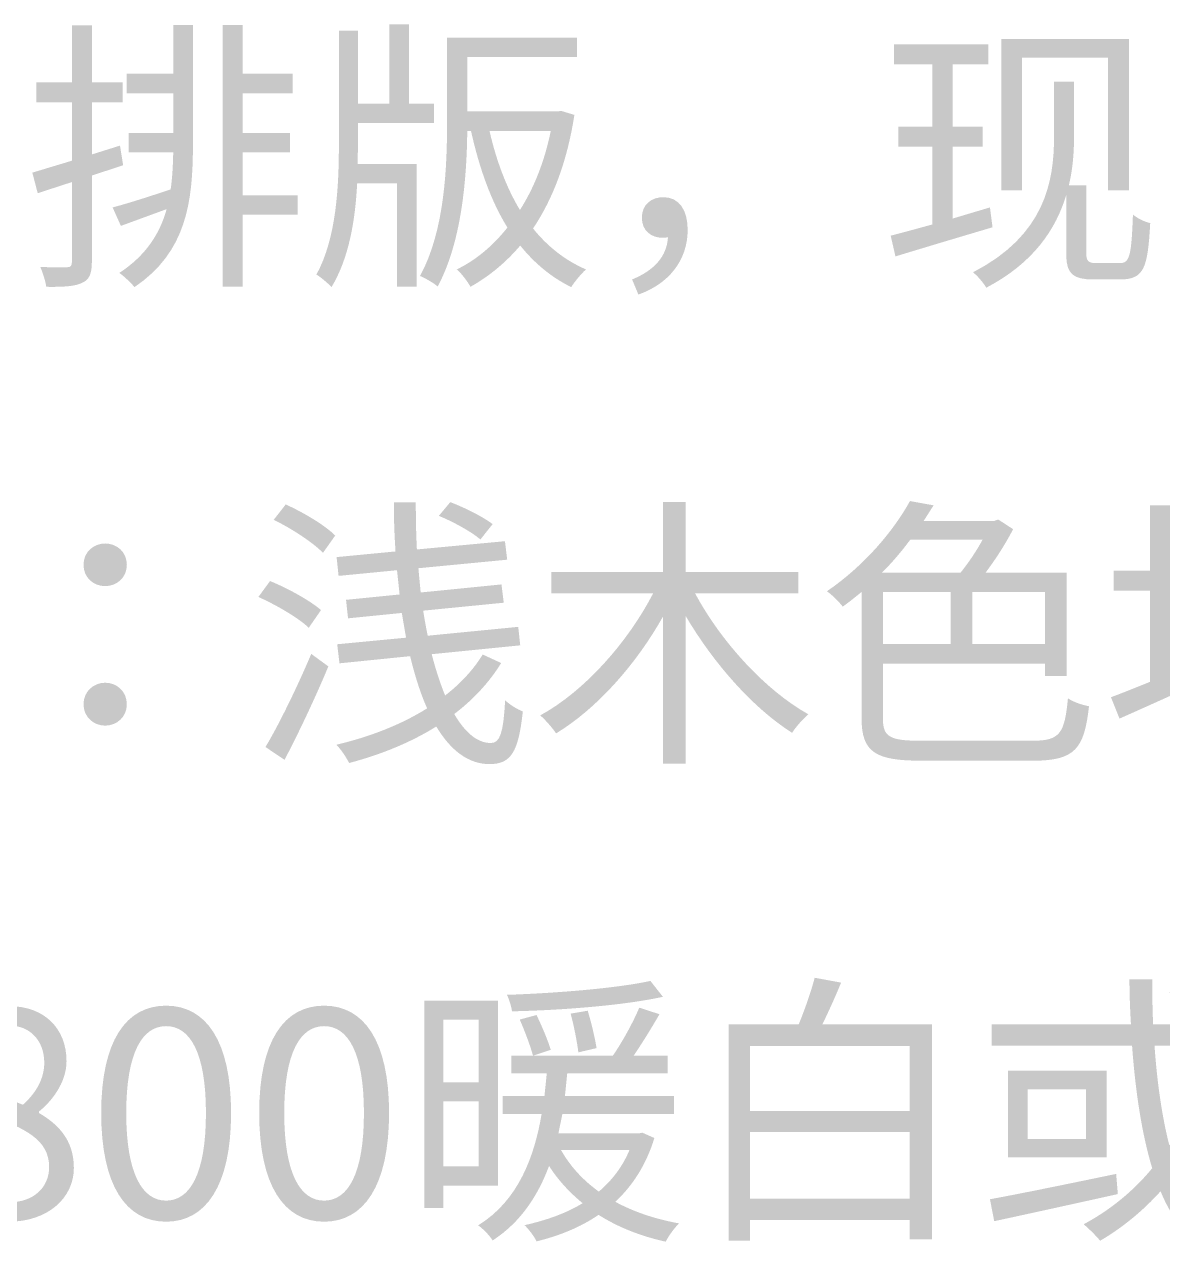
# Model space of a CAD drawing. Header units: millimetres. Extents: x -4600 to 229000, y -4300 to 19460.
# Drawn here: x 140205 to 141351, y 14411 to 15636 of the extents above; entities that cross this region are included whole.
import ezdxf

# ---------------------------------------------------------------- set-up
doc = ezdxf.new("R2010")
doc.units = ezdxf.units.MM
doc.header["$LTSCALE"] = 100
doc.layers.add('R2-LEGEND', color=7, linetype='Continuous', lineweight=18)

# ---------------------------------------------------------------- blocks, each defined once
blk = doc.blocks.new('A04_SHEET')
at = {"layer": 'R2-LEGEND'}
h = blk.add_hatch(color=256, dxfattribs=at)
edge = h.paths.add_edge_path()
edge.add_line((20253.3, 15635.4), (20253.3, 15577.8))
edge.add_line((20253.3, 15577.8), (20217.5, 15577.8))
edge.add_line((20217.5, 15577.8), (20217.5, 15557.7))
edge.add_line((20217.5, 15557.7), (20253.3, 15557.7))
edge.add_line((20253.3, 15557.7), (20253.3, 15499))
edge.add_line((20253.3, 15499), (20213.5, 15487))
edge.add_line((20213.5, 15487), (20218.9, 15466.3))
edge.add_line((20218.9, 15466.3), (20253.3, 15477.5))
edge.add_line((20253.3, 15477.5), (20253.3, 15397))
edge.add_spline(control_points=[(20253.3, 15397), (20253.3, 15393), (20251.9, 15391.8), (20248.4, 15391.8)], knot_values=[0, 0, 0, 0, 1, 1, 1, 1], degree=3, periodic=0)
edge.add_spline(control_points=[(20248.4, 15391.8), (20245, 15391.6), (20233.8, 15391.6), (20221.5, 15392.1)], knot_values=[0, 0, 0, 0, 1, 1, 1, 1], degree=3, periodic=0)
edge.add_spline(control_points=[(20221.5, 15392.1), (20224.1, 15386.1), (20226.9, 15377.2), (20227.5, 15372.1)], knot_values=[0, 0, 0, 0, 1, 1, 1, 1], degree=3, periodic=0)
edge.add_spline(control_points=[(20227.5, 15372.1), (20245.9, 15371.8), (20256.7, 15372.7), (20263.6, 15376.1)], knot_values=[0, 0, 0, 0, 1, 1, 1, 1], degree=3, periodic=0)
edge.add_spline(control_points=[(20263.6, 15376.1), (20270.8, 15379.2), (20273.4, 15385.3), (20273.4, 15397)], knot_values=[0, 0, 0, 0, 1, 1, 1, 1], degree=3, periodic=0)
edge.add_line((20273.4, 15397), (20273.4, 15484.1))
edge.add_line((20273.4, 15484.1), (20304.9, 15494.4))
edge.add_line((20304.9, 15494.4), (20301.7, 15514.2))
edge.add_line((20301.7, 15514.2), (20273.4, 15505.3))
edge.add_line((20273.4, 15505.3), (20273.4, 15557.7))
edge.add_line((20273.4, 15557.7), (20304.3, 15557.7))
edge.add_line((20304.3, 15557.7), (20304.3, 15577.8))
edge.add_line((20304.3, 15577.8), (20273.4, 15577.8))
edge.add_line((20273.4, 15577.8), (20273.4, 15635.4))
edge.add_line((20273.4, 15635.4), (20253.3, 15635.4))
h = blk.add_hatch(color=256, dxfattribs=at)
edge = h.paths.add_edge_path()
edge.add_line((20294.3, 15452), (20302.6, 15433.4))
edge.add_line((20302.6, 15433.4), (20348.7, 15450.3))
edge.add_spline(control_points=[(20348.7, 15450.3), (20341.8, 15425.7), (20328.1, 15403.9), (20301.1, 15386.1)], knot_values=[0, 0, 0, 0, 1, 1, 1, 1], degree=3, periodic=0)
edge.add_spline(control_points=[(20301.1, 15386.1), (20305.7, 15382.7), (20312.9, 15376.1), (20316.3, 15371.8)], knot_values=[0, 0, 0, 0, 1, 1, 1, 1], degree=3, periodic=0)
edge.add_spline(control_points=[(20316.3, 15371.8), (20368.5, 15407), (20375.1, 15457.5), (20375.1, 15514.8)], knot_values=[0, 0, 0, 0, 1, 1, 1, 1], degree=3, periodic=0)
edge.add_line((20375.1, 15514.8), (20375.1, 15635.7))
edge.add_line((20375.1, 15635.7), (20355.3, 15635.7))
edge.add_line((20355.3, 15635.7), (20355.3, 15586.7))
edge.add_line((20355.3, 15586.7), (20308.3, 15586.7))
edge.add_line((20308.3, 15586.7), (20308.3, 15566.9))
edge.add_line((20308.3, 15566.9), (20355.3, 15566.9))
edge.add_line((20355.3, 15566.9), (20355.3, 15526.8))
edge.add_line((20355.3, 15526.8), (20310.3, 15526.8))
edge.add_line((20310.3, 15526.8), (20310.3, 15507.3))
edge.add_line((20310.3, 15507.3), (20355.3, 15507.3))
edge.add_spline(control_points=[(20355.3, 15507.3), (20355, 15494.4), (20354.4, 15481.8), (20352.7, 15470.1)], knot_values=[0, 0, 0, 0, 1, 1, 1, 1], degree=3, periodic=0)
edge.add_spline(control_points=[(20352.7, 15470.1), (20330.9, 15462.9), (20309.7, 15456), (20294.3, 15452)], knot_values=[0, 0, 0, 0, 1, 1, 1, 1], degree=3, periodic=0)
blk.add_hatch(color=256, dxfattribs=at).paths.add_polyline_path([(20404.9, 15635.7), (20404.9, 15372.4), (20425.2, 15372.4), (20425.2, 15444.6), (20480.5, 15444.6), (20480.5, 15464.3), (20425.2, 15464.3), (20425.2, 15507.3), (20472.8, 15507.3), (20472.8, 15526.8), (20425.2, 15526.8), (20425.2, 15566.9), (20475.6, 15566.9), (20475.6, 15586.7), (20425.2, 15586.7), (20425.2, 15635.7), (20404.9, 15635.7)])
h = blk.add_hatch(color=256, dxfattribs=at)
edge = h.paths.add_edge_path()
edge.add_line((20522, 15629.9), (20522, 15516.2))
edge.add_spline(control_points=[(20522, 15516.2), (20522, 15472.6), (20519.5, 15421.1), (20499.4, 15384.4)], knot_values=[0, 0, 0, 0, 1, 1, 1, 1], degree=3, periodic=0)
edge.add_spline(control_points=[(20499.4, 15384.4), (20504.3, 15381.5), (20511.1, 15375.5), (20514.6, 15371.8)], knot_values=[0, 0, 0, 0, 1, 1, 1, 1], degree=3, periodic=0)
edge.add_spline(control_points=[(20514.6, 15371.8), (20532.1, 15401), (20538.4, 15438.3), (20540.4, 15476.1)], knot_values=[0, 0, 0, 0, 1, 1, 1, 1], degree=3, periodic=0)
edge.add_line((20540.4, 15476.1), (20580.5, 15476.1))
edge.add_line((20580.5, 15476.1), (20580.5, 15372.4))
edge.add_line((20580.5, 15372.4), (20600.2, 15372.4))
edge.add_line((20600.2, 15372.4), (20600.2, 15495.6))
edge.add_line((20600.2, 15495.6), (20540.9, 15495.6))
edge.add_line((20540.9, 15495.6), (20541.2, 15516.2))
edge.add_line((20541.2, 15516.2), (20541.2, 15537.1))
edge.add_line((20541.2, 15537.1), (20617.7, 15537.1))
edge.add_line((20617.7, 15537.1), (20617.7, 15556.3))
edge.add_line((20617.7, 15556.3), (20592.5, 15556.3))
edge.add_line((20592.5, 15556.3), (20592.5, 15636.2))
edge.add_line((20592.5, 15636.2), (20572.7, 15636.2))
edge.add_line((20572.7, 15636.2), (20572.7, 15556.3))
edge.add_line((20572.7, 15556.3), (20541.2, 15556.3))
edge.add_line((20541.2, 15556.3), (20541.2, 15629.9))
edge.add_line((20541.2, 15629.9), (20522, 15629.9))
h = blk.add_hatch(color=256, dxfattribs=at)
edge = h.paths.add_edge_path()
edge.add_line((20630.9, 15622.8), (20630.9, 15540.5))
edge.add_spline(control_points=[(20630.9, 15540.5), (20630.9, 15494.1), (20628.9, 15429.4), (20603.7, 15383)], knot_values=[0, 0, 0, 0, 1, 1, 1, 1], degree=3, periodic=0)
edge.add_spline(control_points=[(20603.7, 15383), (20608.6, 15381), (20617.7, 15375.8), (20621.4, 15372.4)], knot_values=[0, 0, 0, 0, 1, 1, 1, 1], degree=3, periodic=0)
edge.add_spline(control_points=[(20621.4, 15372.4), (20645.5, 15416.8), (20650.7, 15480.9), (20651.2, 15528.8)], knot_values=[0, 0, 0, 0, 1, 1, 1, 1], degree=3, periodic=0)
edge.add_line((20651.2, 15528.8), (20655, 15528.8))
edge.add_spline(control_points=[(20655, 15528.8), (20663.3, 15491.5), (20675, 15458.6), (20691.6, 15431.7)], knot_values=[0, 0, 0, 0, 1, 1, 1, 1], degree=3, periodic=0)
edge.add_spline(control_points=[(20691.6, 15431.7), (20676.7, 15413), (20659.5, 15398.7), (20640.6, 15389.6)], knot_values=[0, 0, 0, 0, 1, 1, 1, 1], degree=3, periodic=0)
edge.add_spline(control_points=[(20640.6, 15389.6), (20645.5, 15385.5), (20651.5, 15377.5), (20654.4, 15372.1)], knot_values=[0, 0, 0, 0, 1, 1, 1, 1], degree=3, periodic=0)
edge.add_spline(control_points=[(20654.4, 15372.1), (20672.7, 15382.4), (20689.6, 15396.1), (20704.5, 15413.6)], knot_values=[0, 0, 0, 0, 1, 1, 1, 1], degree=3, periodic=0)
edge.add_spline(control_points=[(20704.5, 15413.6), (20718.6, 15396.1), (20735.5, 15381.8), (20755.8, 15371.8)], knot_values=[0, 0, 0, 0, 1, 1, 1, 1], degree=3, periodic=0)
edge.add_spline(control_points=[(20755.8, 15371.8), (20759.2, 15377.2), (20765.8, 15385.3), (20770.7, 15389.6)], knot_values=[0, 0, 0, 0, 1, 1, 1, 1], degree=3, periodic=0)
edge.add_spline(control_points=[(20770.7, 15389.6), (20749.5, 15398.7), (20731.7, 15413), (20717.4, 15430.8)], knot_values=[0, 0, 0, 0, 1, 1, 1, 1], degree=3, periodic=0)
edge.add_spline(control_points=[(20717.4, 15430.8), (20737.2, 15460.3), (20751.8, 15498.1), (20759, 15545.1)], knot_values=[0, 0, 0, 0, 1, 1, 1, 1], degree=3, periodic=0)
edge.add_line((20759, 15545.1), (20745.8, 15549.1))
edge.add_line((20745.8, 15549.1), (20742.1, 15548.6))
edge.add_line((20742.1, 15548.6), (20651.2, 15548.6))
edge.add_line((20651.2, 15548.6), (20651.2, 15603.3))
edge.add_line((20651.2, 15603.3), (20761.5, 15603.3))
edge.add_line((20761.5, 15603.3), (20761.5, 15622.8))
edge.add_line((20761.5, 15622.8), (20630.9, 15622.8))
edge = h.paths.add_edge_path(flags=0)
edge.add_spline(control_points=[(20735.2, 15528.8), (20728.9, 15498.1), (20718.3, 15471.5), (20704.2, 15449.4)], knot_values=[0, 0, 0, 0, 1, 1, 1, 1], degree=3, periodic=0)
edge.add_spline(control_points=[(20704.2, 15449.4), (20690.5, 15472.1), (20680.5, 15499), (20673.6, 15528.8)], knot_values=[0, 0, 0, 0, 1, 1, 1, 1], degree=3, periodic=0)
edge.add_line((20673.6, 15528.8), (20735.2, 15528.8))
h = blk.add_hatch(color=256, dxfattribs=at)
edge = h.paths.add_edge_path()
edge.add_line((21241.7, 15578.4), (21241.7, 15523.1))
edge.add_spline(control_points=[(21241.7, 15523.1), (21241.7, 15478.1), (21232.5, 15423.9), (21160.1, 15386.7)], knot_values=[0, 0, 0, 0, 1, 1, 1, 1], degree=3, periodic=0)
edge.add_spline(control_points=[(21160.1, 15386.7), (21164.4, 15383.5), (21171.2, 15375.5), (21173.5, 15371.2)], knot_values=[0, 0, 0, 0, 1, 1, 1, 1], degree=3, periodic=0)
edge.add_spline(control_points=[(21173.5, 15371.2), (21221.1, 15396.1), (21243.7, 15430.2), (21254, 15464.6)], knot_values=[0, 0, 0, 0, 1, 1, 1, 1], degree=3, periodic=0)
edge.add_line((21254, 15464.6), (21254, 15404.2))
edge.add_spline(control_points=[(21254, 15404.2), (21254, 15384.7), (21261.5, 15379.5), (21281.5, 15379.5)], knot_values=[0, 0, 0, 0, 1, 1, 1, 1], degree=3, periodic=0)
edge.add_line((21281.5, 15379.5), (21307.9, 15379.5))
edge.add_spline(control_points=[(21307.9, 15379.5), (21332.5, 15379.5), (21336, 15391), (21338.5, 15436.3)], knot_values=[0, 0, 0, 0, 1, 1, 1, 1], degree=3, periodic=0)
edge.add_spline(control_points=[(21338.5, 15436.3), (21333.1, 15437.4), (21326.2, 15440.6), (21321.1, 15444.8)], knot_values=[0, 0, 0, 0, 1, 1, 1, 1], degree=3, periodic=0)
edge.add_spline(control_points=[(21321.1, 15444.8), (21319.6, 15403.9), (21317.9, 15395.9), (21307.9, 15395.9)], knot_values=[0, 0, 0, 0, 1, 1, 1, 1], degree=3, periodic=0)
edge.add_line((21307.9, 15395.9), (21284.4, 15395.9))
edge.add_spline(control_points=[(21284.4, 15395.9), (21276.4, 15395.9), (21274.1, 15397.9), (21274.1, 15406.2)], knot_values=[0, 0, 0, 0, 1, 1, 1, 1], degree=3, periodic=0)
edge.add_line((21274.1, 15406.2), (21274.1, 15474.1))
edge.add_line((21274.1, 15474.1), (21256.6, 15474.1))
edge.add_spline(control_points=[(21256.6, 15474.1), (21260.6, 15490.7), (21261.8, 15507.3), (21261.8, 15522.5)], knot_values=[0, 0, 0, 0, 1, 1, 1, 1], degree=3, periodic=0)
edge.add_line((21261.8, 15522.5), (21261.8, 15578.4))
edge.add_line((21261.8, 15578.4), (21241.7, 15578.4))
h.paths.add_polyline_path([(21188.7, 15621.6), (21188.7, 15469.2), (21209.3, 15469.2), (21209.3, 15602.7), (21296.1, 15602.7), (21296.1, 15469.2), (21317.3, 15469.2), (21317.3, 15621.6), (21188.7, 15621.6)], flags=0)
h = blk.add_hatch(color=256, dxfattribs=at)
edge = h.paths.add_edge_path()
edge.add_line((21077.3, 15423.6), (21082.1, 15402.7))
edge.add_spline(control_points=[(21082.1, 15402.7), (21109.3, 15411), (21145.7, 15421.9), (21179.8, 15432)], knot_values=[0, 0, 0, 0, 1, 1, 1, 1], degree=3, periodic=0)
edge.add_line((21179.8, 15432), (21177.2, 15452))
edge.add_line((21177.2, 15452), (21139.7, 15440.8))
edge.add_line((21139.7, 15440.8), (21139.7, 15513.3))
edge.add_line((21139.7, 15513.3), (21169.8, 15513.3))
edge.add_line((21169.8, 15513.3), (21169.8, 15533.4))
edge.add_line((21169.8, 15533.4), (21139.7, 15533.4))
edge.add_line((21139.7, 15533.4), (21139.7, 15596.1))
edge.add_line((21139.7, 15596.1), (21175.5, 15596.1))
edge.add_line((21175.5, 15596.1), (21175.5, 15616.2))
edge.add_line((21175.5, 15616.2), (21080.7, 15616.2))
edge.add_line((21080.7, 15616.2), (21080.7, 15596.1))
edge.add_line((21080.7, 15596.1), (21119.1, 15596.1))
edge.add_line((21119.1, 15596.1), (21119.1, 15533.4))
edge.add_line((21119.1, 15533.4), (21085, 15533.4))
edge.add_line((21085, 15533.4), (21085, 15513.3))
edge.add_line((21085, 15513.3), (21119.1, 15513.3))
edge.add_line((21119.1, 15513.3), (21119.1, 15434.8))
edge.add_spline(control_points=[(21119.1, 15434.8), (21103.3, 15430.5), (21089, 15426.5), (21077.3, 15423.6)], knot_values=[0, 0, 0, 0, 1, 1, 1, 1], degree=3, periodic=0)
h = blk.add_hatch(color=256, dxfattribs=at)
edge = h.paths.add_edge_path()
edge.add_spline(control_points=[(20823.4, 15364.3), (20853.5, 15374.9), (20873, 15398.4), (20873, 15429.4), (20873, 15449.4), (20864.4, 15462.3), (20848.6, 15462.3), (20836.9, 15462.3), (20826.9, 15455.2), (20826.9, 15441.7), (20826.9, 15428.2), (20836.6, 15421.4), (20848.3, 15421.4)], knot_values=[0, 0, 0, 0, 1, 1, 1, 2, 2, 2, 3, 3, 3, 4, 4, 4, 4], degree=3, periodic=0)
edge.add_line((20848.3, 15421.4), (20853.2, 15421.9))
edge.add_spline(control_points=[(20853.2, 15421.9), (20851.8, 15402.2), (20839.2, 15388.7), (20817.1, 15379.5)], knot_values=[0, 0, 0, 0, 1, 1, 1, 1], degree=3, periodic=0)
edge.add_line((20817.1, 15379.5), (20823.4, 15364.3))
h = blk.add_hatch(color=256, dxfattribs=at)
edge = h.paths.add_edge_path()
edge.add_spline(control_points=[(20666.7, 15002.1), (20657.3, 14986.6), (20644.4, 14972.9), (20628.9, 14960.8)], knot_values=[0, 0, 0, 0, 1, 1, 1, 1], degree=3, periodic=0)
edge.add_spline(control_points=[(20628.9, 14960.8), (20624, 14972.9), (20619.4, 14986.9), (20615.4, 15002.4)], knot_values=[0, 0, 0, 0, 1, 1, 1, 1], degree=3, periodic=0)
edge.add_line((20615.4, 15002.4), (20704.5, 15011.3))
edge.add_line((20704.5, 15011.3), (20702.5, 15029.9))
edge.add_line((20702.5, 15029.9), (20611.4, 15021))
edge.add_spline(control_points=[(20611.4, 15021), (20609.7, 15029), (20608.3, 15037.3), (20606.8, 15046.2)], knot_values=[0, 0, 0, 0, 1, 1, 1, 1], degree=3, periodic=0)
edge.add_line((20606.8, 15046.2), (20687.9, 15054.2))
edge.add_line((20687.9, 15054.2), (20685.6, 15072.6))
edge.add_line((20685.6, 15072.6), (20604.3, 15064.5))
edge.add_line((20604.3, 15064.5), (20602, 15088.9))
edge.add_line((20602, 15088.9), (20691.4, 15097.5))
edge.add_line((20691.4, 15097.5), (20689.1, 15116.1))
edge.add_line((20689.1, 15116.1), (20600.5, 15107.8))
edge.add_spline(control_points=[(20600.5, 15107.8), (20599.7, 15123), (20599.4, 15139), (20599.4, 15155.1)], knot_values=[0, 0, 0, 0, 1, 1, 1, 1], degree=3, periodic=0)
edge.add_line((20599.4, 15155.1), (20577.3, 15155.1))
edge.add_spline(control_points=[(20577.3, 15155.1), (20577.3, 15138.5), (20577.9, 15121.8), (20579, 15105.8)], knot_values=[0, 0, 0, 0, 1, 1, 1, 1], degree=3, periodic=0)
edge.add_line((20579, 15105.8), (20519.7, 15100.1))
edge.add_line((20519.7, 15100.1), (20521.7, 15081.2))
edge.add_line((20521.7, 15081.2), (20580.5, 15086.9))
edge.add_line((20580.5, 15086.9), (20583.1, 15062.5))
edge.add_line((20583.1, 15062.5), (20529.2, 15057.1))
edge.add_line((20529.2, 15057.1), (20531.2, 15038.5))
edge.add_line((20531.2, 15038.5), (20585.3, 15043.9))
edge.add_line((20585.3, 15043.9), (20589.6, 15019))
edge.add_line((20589.6, 15019), (20520.3, 15012.4))
edge.add_line((20520.3, 15012.4), (20522.6, 14993.2))
edge.add_line((20522.6, 14993.2), (20593.7, 15000.4))
edge.add_spline(control_points=[(20593.7, 15000.4), (20598.5, 14980.6), (20604, 14963.1), (20610.8, 14947.9)], knot_values=[0, 0, 0, 0, 1, 1, 1, 1], degree=3, periodic=0)
edge.add_spline(control_points=[(20610.8, 14947.9), (20584.8, 14931.6), (20553.5, 14919.3), (20519.5, 14911.3)], knot_values=[0, 0, 0, 0, 1, 1, 1, 1], degree=3, periodic=0)
edge.add_spline(control_points=[(20519.5, 14911.3), (20524.3, 14906.4), (20529.5, 14898.4), (20532.3, 14892.9)], knot_values=[0, 0, 0, 0, 1, 1, 1, 1], degree=3, periodic=0)
edge.add_spline(control_points=[(20532.3, 14892.9), (20565, 14901.5), (20594.8, 14913.9), (20620, 14929.6)], knot_values=[0, 0, 0, 0, 1, 1, 1, 1], degree=3, periodic=0)
edge.add_spline(control_points=[(20620, 14929.6), (20634.3, 14905.8), (20652.1, 14891.8), (20673.6, 14891.8), (20695.1, 14891.8), (20702.8, 14903.8), (20707.1, 14944.8)], knot_values=[0, 0, 0, 0, 1, 1, 1, 2, 2, 2, 2], degree=3, periodic=0)
edge.add_spline(control_points=[(20707.1, 14944.8), (20701.7, 14946.8), (20694.2, 14951.4), (20689.3, 14956)], knot_values=[0, 0, 0, 0, 1, 1, 1, 1], degree=3, periodic=0)
edge.add_spline(control_points=[(20689.3, 14956), (20687.6, 14923.6), (20684.2, 14913), (20675, 14913), (20661.3, 14913), (20648.9, 14923.6), (20638.1, 14942.2)], knot_values=[0, 0, 0, 0, 1, 1, 1, 2, 2, 2, 2], degree=3, periodic=0)
edge.add_spline(control_points=[(20638.1, 14942.2), (20657.3, 14956.8), (20673.3, 14974), (20685.3, 14993.5)], knot_values=[0, 0, 0, 0, 1, 1, 1, 1], degree=3, periodic=0)
edge.add_line((20685.3, 14993.5), (20666.7, 15002.1))
edge = h.paths.add_edge_path(flags=0)
edge.add_spline(control_points=[(20622.6, 15141.6), (20637.2, 15135.6), (20655.5, 15125.6), (20664.4, 15117.8)], knot_values=[0, 0, 0, 0, 1, 1, 1, 1], degree=3, periodic=0)
edge.add_line((20664.4, 15117.8), (20676.7, 15133.3))
edge.add_spline(control_points=[(20676.7, 15133.3), (20667.3, 15140.5), (20648.7, 15149.9), (20634.1, 15155.4)], knot_values=[0, 0, 0, 0, 1, 1, 1, 1], degree=3, periodic=0)
edge.add_line((20634.1, 15155.4), (20622.6, 15141.6))
h = blk.add_hatch(color=256, dxfattribs=at)
edge = h.paths.add_edge_path()
edge.add_line((20848.3, 15155.4), (20848.3, 15085.2))
edge.add_line((20848.3, 15085.2), (20735.8, 15085.2))
edge.add_line((20735.8, 15085.2), (20735.8, 15063.7))
edge.add_line((20735.8, 15063.7), (20838.3, 15063.7))
edge.add_spline(control_points=[(20838.3, 15063.7), (20812.5, 15013.8), (20768.7, 14964.8), (20724.6, 14940.8)], knot_values=[0, 0, 0, 0, 1, 1, 1, 1], degree=3, periodic=0)
edge.add_spline(control_points=[(20724.6, 14940.8), (20729.7, 14936.5), (20736.9, 14928.2), (20740.6, 14922.7)], knot_values=[0, 0, 0, 0, 1, 1, 1, 1], degree=3, periodic=0)
edge.add_spline(control_points=[(20740.6, 14922.7), (20781.3, 14947.4), (20820.8, 14991.5), (20848.3, 15040.5)], knot_values=[0, 0, 0, 0, 1, 1, 1, 1], degree=3, periodic=0)
edge.add_line((20848.3, 15040.5), (20848.3, 14892.1))
edge.add_line((20848.3, 14892.1), (20871, 14892.1))
edge.add_line((20871, 14892.1), (20871, 15040.8))
edge.add_spline(control_points=[(20871, 15040.8), (20899.1, 14993.2), (20938.6, 14948.2), (20978.1, 14923.3)], knot_values=[0, 0, 0, 0, 1, 1, 1, 1], degree=3, periodic=0)
edge.add_spline(control_points=[(20978.1, 14923.3), (20981.9, 14929.3), (20989.3, 14937.6), (20994.5, 14941.9)], knot_values=[0, 0, 0, 0, 1, 1, 1, 1], degree=3, periodic=0)
edge.add_spline(control_points=[(20994.5, 14941.9), (20951.2, 14966), (20906.5, 15015), (20880.4, 15063.7)], knot_values=[0, 0, 0, 0, 1, 1, 1, 1], degree=3, periodic=0)
edge.add_line((20880.4, 15063.7), (20984.4, 15063.7))
edge.add_line((20984.4, 15063.7), (20984.4, 15085.2))
edge.add_line((20984.4, 15085.2), (20871, 15085.2))
edge.add_line((20871, 15085.2), (20871, 15155.4))
edge.add_line((20871, 15155.4), (20848.3, 15155.4))
h = blk.add_hatch(color=256, dxfattribs=at)
edge = h.paths.add_edge_path()
edge.add_spline(control_points=[(21096.7, 15156.5), (21081, 15127.9), (21052, 15092.3), (21013.1, 15065.7)], knot_values=[0, 0, 0, 0, 1, 1, 1, 1], degree=3, periodic=0)
edge.add_spline(control_points=[(21013.1, 15065.7), (21018.2, 15062.3), (21025.4, 15055.1), (21029.1, 15050.2)], knot_values=[0, 0, 0, 0, 1, 1, 1, 1], degree=3, periodic=0)
edge.add_spline(control_points=[(21029.1, 15050.2), (21035.7, 15055.1), (21042, 15060), (21048, 15065.1)], knot_values=[0, 0, 0, 0, 1, 1, 1, 1], degree=3, periodic=0)
edge.add_line((21048, 15065.1), (21048, 14937.9))
edge.add_spline(control_points=[(21048, 14937.9), (21048, 14903.3), (21062.4, 14895.2), (21108.8, 14895.2), (21119.4, 14895.2), (21209, 14895.2), (21220.5, 14895.2), (21263.2, 14895.2), (21272.1, 14907.6), (21276.9, 14950)], knot_values=[0, 0, 0, 0, 1, 1, 1, 2, 2, 2, 3, 3, 3, 3], degree=3, periodic=0)
edge.add_spline(control_points=[(21276.9, 14950), (21270.6, 14951.1), (21261.2, 14954.2), (21255.7, 14958)], knot_values=[0, 0, 0, 0, 1, 1, 1, 1], degree=3, periodic=0)
edge.add_spline(control_points=[(21255.7, 14958), (21252.3, 14922.7), (21247.7, 14915.3), (21220.2, 14915.3), (21200.7, 14915.3), (21122.5, 14915.3), (21107.3, 14915.3), (21075.8, 14915.3), (21069.5, 14919.6), (21069.5, 14937.6)], knot_values=[0, 0, 0, 0, 1, 1, 1, 2, 2, 2, 3, 3, 3, 3], degree=3, periodic=0)
edge.add_line((21069.5, 14937.6), (21069.5, 14992.9))
edge.add_line((21069.5, 14992.9), (21232.5, 14992.9))
edge.add_line((21232.5, 14992.9), (21232.5, 14980.3))
edge.add_line((21232.5, 14980.3), (21254.3, 14980.3))
edge.add_line((21254.3, 14980.3), (21254.3, 15084.6))
edge.add_line((21254.3, 15084.6), (21172.9, 15084.6))
edge.add_spline(control_points=[(21172.9, 15084.6), (21183, 15098.1), (21193, 15113.5), (21200.5, 15128.2)], knot_values=[0, 0, 0, 0, 1, 1, 1, 1], degree=3, periodic=0)
edge.add_line((21200.5, 15128.2), (21185.6, 15137.9))
edge.add_line((21185.6, 15137.9), (21181.5, 15136.5))
edge.add_line((21181.5, 15136.5), (21110.5, 15136.5))
edge.add_line((21110.5, 15136.5), (21120.5, 15152.2))
edge.add_line((21120.5, 15152.2), (21096.7, 15156.5))
h.paths.add_polyline_path([(21159.5, 15012.7), (21159.5, 15065.1), (21232.5, 15065.1), (21232.5, 15012.7), (21159.5, 15012.7)], flags=0)
h.paths.add_polyline_path([(21137.7, 15012.7), (21069.5, 15012.7), (21069.5, 15065.1), (21137.7, 15065.1), (21137.7, 15012.7)], flags=0)
edge = h.paths.add_edge_path(flags=0)
edge.add_line((21069.5, 15084.6), (21068.7, 15084.6))
edge.add_spline(control_points=[(21068.7, 15084.6), (21079.3, 15095.2), (21088.7, 15106.4), (21097, 15117.6)], knot_values=[0, 0, 0, 0, 1, 1, 1, 1], degree=3, periodic=0)
edge.add_line((21097, 15117.6), (21169.8, 15117.6))
edge.add_spline(control_points=[(21169.8, 15117.6), (21163.5, 15106.1), (21155.5, 15094.1), (21147.7, 15084.6)], knot_values=[0, 0, 0, 0, 1, 1, 1, 1], degree=3, periodic=0)
edge.add_line((21147.7, 15084.6), (21069.5, 15084.6))
h = blk.add_hatch(color=256, dxfattribs=at)
edge = h.paths.add_edge_path()
edge.add_spline(control_points=[(20456.4, 15137.6), (20474.2, 15129), (20495.7, 15115), (20506, 15104.4)], knot_values=[0, 0, 0, 0, 1, 1, 1, 1], degree=3, periodic=0)
edge.add_line((20506, 15104.4), (20518.3, 15121.8))
edge.add_spline(control_points=[(20518.3, 15121.8), (20508, 15132.2), (20486.2, 15145.1), (20468.5, 15153.1)], knot_values=[0, 0, 0, 0, 1, 1, 1, 1], degree=3, periodic=0)
edge.add_line((20468.5, 15153.1), (20456.4, 15137.6))
h = blk.add_hatch(color=256, dxfattribs=at)
edge = h.paths.add_edge_path()
edge.add_line((21299, 14959.1), (21307.6, 14937.6))
edge.add_spline(control_points=[(21307.6, 14937.6), (21332.8, 14948.8), (21365.5, 14963.4), (21396.1, 14977.7)], knot_values=[0, 0, 0, 0, 1, 1, 1, 1], degree=3, periodic=0)
edge.add_line((21396.1, 14977.7), (21391.3, 14996.9))
edge.add_line((21391.3, 14996.9), (21358.6, 14983.2))
edge.add_line((21358.6, 14983.2), (21358.6, 15066.3))
edge.add_line((21358.6, 15066.3), (21392.4, 15066.3))
edge.add_line((21392.4, 15066.3), (21392.4, 15086.6))
edge.add_line((21392.4, 15086.6), (21358.6, 15086.6))
edge.add_line((21358.6, 15086.6), (21358.6, 15152.2))
edge.add_line((21358.6, 15152.2), (21338.3, 15152.2))
edge.add_line((21338.3, 15152.2), (21338.3, 15086.6))
edge.add_line((21338.3, 15086.6), (21301.6, 15086.6))
edge.add_line((21301.6, 15086.6), (21301.6, 15066.3))
edge.add_line((21301.6, 15066.3), (21338.3, 15066.3))
edge.add_line((21338.3, 15066.3), (21338.3, 14974.6))
edge.add_spline(control_points=[(21338.3, 14974.6), (21323.4, 14968.6), (21309.9, 14963.1), (21299, 14959.1)], knot_values=[0, 0, 0, 0, 1, 1, 1, 1], degree=3, periodic=0)
h = blk.add_hatch(color=256, dxfattribs=at)
edge = h.paths.add_edge_path()
edge.add_spline(control_points=[(20286.8, 15070.9), (20298.3, 15070.9), (20308.6, 15079.2), (20308.6, 15092.3), (20308.6, 15105.5), (20298.3, 15113.8), (20286.8, 15113.8), (20275.4, 15113.8), (20265, 15105.5), (20265, 15092.3), (20265, 15079.2), (20275.4, 15070.9), (20286.8, 15070.9)], knot_values=[0, 0, 0, 0, 1, 1, 1, 2, 2, 2, 3, 3, 3, 4, 4, 4, 4], degree=3, periodic=0)
h = blk.add_hatch(color=256, dxfattribs=at)
edge = h.paths.add_edge_path()
edge.add_spline(control_points=[(20441, 15060), (20459, 15051.9), (20481.1, 15039.1), (20491.7, 15029)], knot_values=[0, 0, 0, 0, 1, 1, 1, 1], degree=3, periodic=0)
edge.add_line((20491.7, 15029), (20504, 15046.8))
edge.add_spline(control_points=[(20504, 15046.8), (20492.8, 15056.5), (20470.5, 15068.8), (20452.7, 15076)], knot_values=[0, 0, 0, 0, 1, 1, 1, 1], degree=3, periodic=0)
edge.add_line((20452.7, 15076), (20441, 15060))
h = blk.add_hatch(color=256, dxfattribs=at)
edge = h.paths.add_edge_path()
edge.add_line((20448.1, 14909), (20467.3, 14896.1))
edge.add_spline(control_points=[(20467.3, 14896.1), (20481.6, 14923.3), (20498.5, 14959.1), (20511.4, 14990.1)], knot_values=[0, 0, 0, 0, 1, 1, 1, 1], degree=3, periodic=0)
edge.add_line((20511.4, 14990.1), (20494.2, 15002.7))
edge.add_spline(control_points=[(20494.2, 15002.7), (20480.2, 14969.7), (20461.6, 14931.3), (20448.1, 14909)], knot_values=[0, 0, 0, 0, 1, 1, 1, 1], degree=3, periodic=0)
h = blk.add_hatch(color=256, dxfattribs=at)
edge = h.paths.add_edge_path()
edge.add_spline(control_points=[(20286.8, 14930.5), (20298.3, 14930.5), (20308.6, 14939.1), (20308.6, 14952), (20308.6, 14965.1), (20298.3, 14973.7), (20286.8, 14973.7), (20275.4, 14973.7), (20265, 14965.1), (20265, 14952), (20265, 14939.1), (20275.4, 14930.5), (20286.8, 14930.5)], knot_values=[0, 0, 0, 0, 1, 1, 1, 2, 2, 2, 3, 3, 3, 4, 4, 4, 4], degree=3, periodic=0)
h = blk.add_hatch(color=256, dxfattribs=at)
edge = h.paths.add_edge_path()
edge.add_spline(control_points=[(21000.8, 14676.8), (20997.3, 14663), (20990.7, 14644.4), (20984.7, 14629.8)], knot_values=[0, 0, 0, 0, 1, 1, 1, 1], degree=3, periodic=0)
edge.add_line((20984.7, 14629.8), (20914.2, 14629.8))
edge.add_line((20914.2, 14629.8), (20914.2, 14412.1))
edge.add_line((20914.2, 14412.1), (20935.7, 14412.1))
edge.add_line((20935.7, 14412.1), (20935.7, 14433))
edge.add_line((20935.7, 14433), (21096.5, 14433))
edge.add_line((21096.5, 14433), (21096.5, 14413.5))
edge.add_line((21096.5, 14413.5), (21118.8, 14413.5))
edge.add_line((21118.8, 14413.5), (21118.8, 14629.8))
edge.add_line((21118.8, 14629.8), (21008.5, 14629.8))
edge.add_spline(control_points=[(21008.5, 14629.8), (21014.8, 14642.7), (21021.7, 14657.9), (21027.4, 14671.9)], knot_values=[0, 0, 0, 0, 1, 1, 1, 1], degree=3, periodic=0)
edge.add_line((21027.4, 14671.9), (21000.8, 14676.8))
h.paths.add_polyline_path([(20935.7, 14454.5), (20935.7, 14521.5), (21096.5, 14521.5), (21096.5, 14454.5), (20935.7, 14454.5)], flags=0)
h.paths.add_polyline_path([(20935.7, 14542.7), (20935.7, 14608), (21096.5, 14608), (21096.5, 14542.7), (20935.7, 14542.7)], flags=0)
h = blk.add_hatch(color=256, dxfattribs=at)
edge = h.paths.add_edge_path()
edge.add_spline(control_points=[(20835.5, 14673.6), (20801.9, 14666.2), (20740.9, 14661.3), (20691.1, 14659.6)], knot_values=[0, 0, 0, 0, 1, 1, 1, 1], degree=3, periodic=0)
edge.add_spline(control_points=[(20691.1, 14659.6), (20693.4, 14655), (20695.6, 14647.9), (20696.2, 14643)], knot_values=[0, 0, 0, 0, 1, 1, 1, 1], degree=3, periodic=0)
edge.add_spline(control_points=[(20696.2, 14643), (20746.6, 14644.1), (20809.1, 14649), (20848.1, 14657.6)], knot_values=[0, 0, 0, 0, 1, 1, 1, 1], degree=3, periodic=0)
edge.add_line((20848.1, 14657.6), (20835.5, 14673.6))
h = blk.add_hatch(color=256, dxfattribs=at)
edge = h.paths.add_edge_path()
edge.add_line((21179, 14629.8), (21179, 14608.6))
edge.add_line((21179, 14608.6), (21320.2, 14608.6))
edge.add_spline(control_points=[(21320.2, 14608.6), (21323.6, 14561.9), (21330.2, 14518.9), (21340.5, 14485.1)], knot_values=[0, 0, 0, 0, 1, 1, 1, 1], degree=3, periodic=0)
edge.add_spline(control_points=[(21340.5, 14485.1), (21321.4, 14461.9), (21298.1, 14443), (21271.5, 14428.7)], knot_values=[0, 0, 0, 0, 1, 1, 1, 1], degree=3, periodic=0)
edge.add_spline(control_points=[(21271.5, 14428.7), (21276.4, 14424.7), (21284.7, 14416.4), (21288.1, 14412.1)], knot_values=[0, 0, 0, 0, 1, 1, 1, 1], degree=3, periodic=0)
edge.add_spline(control_points=[(21288.1, 14412.1), (21310.8, 14425.5), (21331.1, 14442.2), (21348.9, 14461.9)], knot_values=[0, 0, 0, 0, 1, 1, 1, 1], degree=3, periodic=0)
edge.add_spline(control_points=[(21348.9, 14461.9), (21361.7, 14430.7), (21378.9, 14411.8), (21401, 14411.8), (21423.1, 14411.8), (21431.1, 14426.1), (21435.1, 14475.4)], knot_values=[0, 0, 0, 0, 1, 1, 1, 2, 2, 2, 2], degree=3, periodic=0)
edge.add_spline(control_points=[(21435.1, 14475.4), (21429.1, 14477.7), (21421.1, 14482.6), (21416.2, 14487.7)], knot_values=[0, 0, 0, 0, 1, 1, 1, 1], degree=3, periodic=0)
edge.add_spline(control_points=[(21416.2, 14487.7), (21414.5, 14449.3), (21411, 14434.1), (21403, 14434.1), (21388.7, 14434.1), (21375.8, 14451.9), (21365.5, 14482)], knot_values=[0, 0, 0, 0, 1, 1, 1, 2, 2, 2, 2], degree=3, periodic=0)
edge.add_spline(control_points=[(21365.5, 14482), (21386.7, 14510.3), (21403.9, 14544.2), (21416.5, 14582.8)], knot_values=[0, 0, 0, 0, 1, 1, 1, 1], degree=3, periodic=0)
edge.add_line((21416.5, 14582.8), (21395, 14588))
edge.add_spline(control_points=[(21395, 14588), (21385.8, 14558.2), (21373.2, 14531.5), (21357.7, 14508.1)], knot_values=[0, 0, 0, 0, 1, 1, 1, 1], degree=3, periodic=0)
edge.add_spline(control_points=[(21357.7, 14508.1), (21350.6, 14536.1), (21345.4, 14570.5), (21342.8, 14608.6)], knot_values=[0, 0, 0, 0, 1, 1, 1, 1], degree=3, periodic=0)
edge.add_line((21342.8, 14608.6), (21427.6, 14608.6))
edge.add_line((21427.6, 14608.6), (21427.6, 14629.8))
edge.add_line((21427.6, 14629.8), (21341.4, 14629.8))
edge.add_spline(control_points=[(21341.4, 14629.8), (21340.8, 14644.4), (21340.5, 14659.6), (21340.5, 14675.1)], knot_values=[0, 0, 0, 0, 1, 1, 1, 1], degree=3, periodic=0)
edge.add_line((21340.5, 14675.1), (21317.6, 14675.1))
edge.add_spline(control_points=[(21317.6, 14675.1), (21317.6, 14659.9), (21318.2, 14644.7), (21319.1, 14629.8)], knot_values=[0, 0, 0, 0, 1, 1, 1, 1], degree=3, periodic=0)
edge.add_line((21319.1, 14629.8), (21179, 14629.8))
h.paths.add_polyline_path([(21195.3, 14583.4), (21195.3, 14496), (21294.7, 14496), (21294.7, 14583.4), (21195.3, 14583.4)], flags=0)
h.paths.add_polyline_path([(21215.3, 14564.5), (21273.8, 14564.5), (21273.8, 14514.6), (21215.3, 14514.6), (21215.3, 14564.5)], flags=0)
edge = h.paths.add_edge_path(flags=0)
edge.add_line((21177.2, 14453.9), (21181.5, 14431.8))
edge.add_spline(control_points=[(21181.5, 14431.8), (21214.8, 14439), (21261.8, 14449.3), (21305.9, 14459.1)], knot_values=[0, 0, 0, 0, 1, 1, 1, 1], degree=3, periodic=0)
edge.add_line((21305.9, 14459.1), (21304.2, 14479.4))
edge.add_spline(control_points=[(21304.2, 14479.4), (21257.5, 14469.7), (21208.5, 14459.6), (21177.2, 14453.9)], knot_values=[0, 0, 0, 0, 1, 1, 1, 1], degree=3, periodic=0)
edge = h.paths.add_edge_path(flags=0)
edge.add_spline(control_points=[(21357.7, 14661.6), (21375.2, 14653), (21396.4, 14639.8), (21406.7, 14630.1)], knot_values=[0, 0, 0, 0, 1, 1, 1, 1], degree=3, periodic=0)
edge.add_line((21406.7, 14630.1), (21419.9, 14645))
edge.add_spline(control_points=[(21419.9, 14645), (21409.3, 14654.7), (21387.8, 14667.3), (21370.3, 14674.8)], knot_values=[0, 0, 0, 0, 1, 1, 1, 1], degree=3, periodic=0)
edge.add_line((21370.3, 14674.8), (21357.7, 14661.6))
h = blk.add_hatch(color=256, dxfattribs=at)
h.paths.add_polyline_path([(20608, 14653.9), (20608, 14445), (20627.2, 14445), (20627.2, 14467.7), (20682.2, 14467.7), (20682.2, 14653.9), (20608, 14653.9)])
h.paths.add_polyline_path([(20662.7, 14552.5), (20662.7, 14486.9), (20627.2, 14486.9), (20627.2, 14552.5), (20662.7, 14552.5)], flags=0)
h.paths.add_polyline_path([(20662.7, 14571.7), (20627.2, 14571.7), (20627.2, 14634.7), (20662.7, 14634.7), (20662.7, 14571.7)], flags=0)
h = blk.add_hatch(color=256, dxfattribs=at)
edge = h.paths.add_edge_path()
edge.add_spline(control_points=[(20189.7, 14431.3), (20228.9, 14431.3), (20255.3, 14455.1), (20255.3, 14485.4), (20255.3, 14514.4), (20238.4, 14530.1), (20220.1, 14540.7)], knot_values=[0, 0, 0, 0, 1, 1, 1, 2, 2, 2, 2], degree=3, periodic=0)
edge.add_line((20220.1, 14540.7), (20220.1, 14542.1))
edge.add_spline(control_points=[(20220.1, 14542.1), (20232.4, 14551.9), (20247.9, 14570.8), (20247.9, 14592.9), (20247.9, 14625.2), (20226.1, 14648.2), (20190.3, 14648.2), (20157.6, 14648.2), (20132.7, 14626.7), (20132.7, 14594.9), (20132.7, 14572.8), (20145.9, 14557), (20161.1, 14546.4)], knot_values=[0, 0, 0, 0, 1, 1, 1, 2, 2, 2, 3, 3, 3, 4, 4, 4, 4], degree=3, periodic=0)
edge.add_line((20161.1, 14546.4), (20161.1, 14545.3))
edge.add_spline(control_points=[(20161.1, 14545.3), (20141.9, 14535), (20122.7, 14515.2), (20122.7, 14487.1), (20122.7, 14454.8), (20150.7, 14431.3), (20189.7, 14431.3)], knot_values=[0, 0, 0, 0, 1, 1, 1, 2, 2, 2, 2], degree=3, periodic=0)
edge = h.paths.add_edge_path(flags=0)
edge.add_spline(control_points=[(20190, 14450.8), (20164.8, 14450.8), (20145.9, 14467.1), (20145.9, 14489.4), (20145.9, 14509.5), (20157.9, 14526.1), (20174.8, 14537)], knot_values=[0, 0, 0, 0, 1, 1, 1, 2, 2, 2, 2], degree=3, periodic=0)
edge.add_spline(control_points=[(20174.8, 14537), (20204.6, 14525), (20230.4, 14514.6), (20230.4, 14486.3), (20230.4, 14465.4), (20214.3, 14450.8), (20190, 14450.8)], knot_values=[0, 0, 0, 0, 1, 1, 1, 2, 2, 2, 2], degree=3, periodic=0)
edge = h.paths.add_edge_path(flags=0)
edge.add_spline(control_points=[(20204, 14549), (20179.1, 14558.8), (20156.5, 14569.9), (20156.5, 14594.9), (20156.5, 14615.2), (20170.5, 14628.7), (20190, 14628.7), (20212.3, 14628.7), (20225.5, 14612.3), (20225.5, 14591.4), (20225.5, 14576), (20218.1, 14561.6), (20204, 14549)], knot_values=[0, 0, 0, 0, 1, 1, 1, 2, 2, 2, 3, 3, 3, 4, 4, 4, 4], degree=3, periodic=0)
h = blk.add_hatch(color=256, dxfattribs=at)
edge = h.paths.add_edge_path()
edge.add_spline(control_points=[(20348.1, 14431.3), (20388, 14431.3), (20413.5, 14467.4), (20413.5, 14540.7), (20413.5, 14613.5), (20388, 14648.7), (20348.1, 14648.7), (20308, 14648.7), (20282.8, 14613.5), (20282.8, 14540.7), (20282.8, 14467.4), (20308, 14431.3), (20348.1, 14431.3)], knot_values=[0, 0, 0, 0, 1, 1, 1, 2, 2, 2, 3, 3, 3, 4, 4, 4, 4], degree=3, periodic=0)
edge = h.paths.add_edge_path(flags=0)
edge.add_spline(control_points=[(20348.1, 14452.5), (20324.4, 14452.5), (20308, 14479.1), (20308, 14540.7), (20308, 14602), (20324.4, 14628.1), (20348.1, 14628.1), (20371.9, 14628.1), (20388.2, 14602), (20388.2, 14540.7), (20388.2, 14479.1), (20371.9, 14452.5), (20348.1, 14452.5)], knot_values=[0, 0, 0, 0, 1, 1, 1, 2, 2, 2, 3, 3, 3, 4, 4, 4, 4], degree=3, periodic=0)
h = blk.add_hatch(color=256, dxfattribs=at)
edge = h.paths.add_edge_path()
edge.add_spline(control_points=[(20507.1, 14431.3), (20547, 14431.3), (20572.5, 14467.4), (20572.5, 14540.7), (20572.5, 14613.5), (20547, 14648.7), (20507.1, 14648.7), (20467, 14648.7), (20441.8, 14613.5), (20441.8, 14540.7), (20441.8, 14467.4), (20467, 14431.3), (20507.1, 14431.3)], knot_values=[0, 0, 0, 0, 1, 1, 1, 2, 2, 2, 3, 3, 3, 4, 4, 4, 4], degree=3, periodic=0)
edge = h.paths.add_edge_path(flags=0)
edge.add_spline(control_points=[(20507.1, 14452.5), (20483.4, 14452.5), (20467, 14479.1), (20467, 14540.7), (20467, 14602), (20483.4, 14628.1), (20507.1, 14628.1), (20530.9, 14628.1), (20547.2, 14602), (20547.2, 14540.7), (20547.2, 14479.1), (20530.9, 14452.5), (20507.1, 14452.5)], knot_values=[0, 0, 0, 0, 1, 1, 1, 2, 2, 2, 3, 3, 3, 4, 4, 4, 4], degree=3, periodic=0)
h = blk.add_hatch(color=256, dxfattribs=at)
edge = h.paths.add_edge_path()
edge.add_spline(control_points=[(20824.3, 14646.7), (20818.3, 14632.4), (20807.4, 14612.3), (20797.6, 14598.3)], knot_values=[0, 0, 0, 0, 1, 1, 1, 1], degree=3, periodic=0)
edge.add_line((20797.6, 14598.3), (20695.4, 14598.3))
edge.add_line((20695.4, 14598.3), (20695.4, 14580.5))
edge.add_line((20695.4, 14580.5), (20731.2, 14580.5))
edge.add_line((20731.2, 14580.5), (20728.9, 14557.9))
edge.add_line((20728.9, 14557.9), (20686.8, 14557.9))
edge.add_line((20686.8, 14557.9), (20686.8, 14539.6))
edge.add_line((20686.8, 14539.6), (20726, 14539.6))
edge.add_spline(control_points=[(20726, 14539.6), (20718.9, 14497.7), (20703.1, 14452.8), (20662.1, 14427.6)], knot_values=[0, 0, 0, 0, 1, 1, 1, 1], degree=3, periodic=0)
edge.add_spline(control_points=[(20662.1, 14427.6), (20667.3, 14424.1), (20673.9, 14417.2), (20676.7, 14412.4)], knot_values=[0, 0, 0, 0, 1, 1, 1, 1], degree=3, periodic=0)
edge.add_spline(control_points=[(20676.7, 14412.4), (20705.4, 14431), (20722.6, 14458.2), (20733.5, 14487.4)], knot_values=[0, 0, 0, 0, 1, 1, 1, 1], degree=3, periodic=0)
edge.add_spline(control_points=[(20733.5, 14487.4), (20742.6, 14473.1), (20754.1, 14460.8), (20767.3, 14449.9)], knot_values=[0, 0, 0, 0, 1, 1, 1, 1], degree=3, periodic=0)
edge.add_spline(control_points=[(20767.3, 14449.9), (20750.4, 14439.6), (20730.6, 14432.7), (20708.8, 14427.8)], knot_values=[0, 0, 0, 0, 1, 1, 1, 1], degree=3, periodic=0)
edge.add_spline(control_points=[(20708.8, 14427.8), (20712.8, 14424.1), (20718.9, 14416.1), (20720.9, 14411.5)], knot_values=[0, 0, 0, 0, 1, 1, 1, 1], degree=3, periodic=0)
edge.add_spline(control_points=[(20720.9, 14411.5), (20744.1, 14417.2), (20765.3, 14425.8), (20783.3, 14438.2)], knot_values=[0, 0, 0, 0, 1, 1, 1, 1], degree=3, periodic=0)
edge.add_spline(control_points=[(20783.3, 14438.2), (20802.8, 14425.8), (20825.7, 14416.7), (20850.9, 14411.2)], knot_values=[0, 0, 0, 0, 1, 1, 1, 1], degree=3, periodic=0)
edge.add_spline(control_points=[(20850.9, 14411.2), (20853.8, 14417), (20859.8, 14425.3), (20864.4, 14429.6)], knot_values=[0, 0, 0, 0, 1, 1, 1, 1], degree=3, periodic=0)
edge.add_spline(control_points=[(20864.4, 14429.6), (20840.3, 14433.9), (20818.6, 14441.3), (20800.2, 14451.3)], knot_values=[0, 0, 0, 0, 1, 1, 1, 1], degree=3, periodic=0)
edge.add_spline(control_points=[(20800.2, 14451.3), (20817.4, 14467.4), (20831.2, 14488.3), (20839.5, 14515.5)], knot_values=[0, 0, 0, 0, 1, 1, 1, 1], degree=3, periodic=0)
edge.add_line((20839.5, 14515.5), (20827.4, 14520.9))
edge.add_line((20827.4, 14520.9), (20823.7, 14520.1))
edge.add_line((20823.7, 14520.1), (20742.9, 14520.1))
edge.add_line((20742.9, 14520.1), (20746.9, 14539.6))
edge.add_line((20746.9, 14539.6), (20859.2, 14539.6))
edge.add_line((20859.2, 14539.6), (20859.2, 14557.9))
edge.add_line((20859.2, 14557.9), (20749.5, 14557.9))
edge.add_line((20749.5, 14557.9), (20751.8, 14580.5))
edge.add_line((20751.8, 14580.5), (20852.9, 14580.5))
edge.add_line((20852.9, 14580.5), (20852.9, 14598.3))
edge.add_line((20852.9, 14598.3), (20818.6, 14598.3))
edge.add_spline(control_points=[(20818.6, 14598.3), (20827.1, 14610.9), (20836.6, 14626.1), (20844.6, 14640.1)], knot_values=[0, 0, 0, 0, 1, 1, 1, 1], degree=3, periodic=0)
edge.add_line((20844.6, 14640.1), (20824.3, 14646.7))
edge = h.paths.add_edge_path(flags=0)
edge.add_line((20745.5, 14503.5), (20814.5, 14503.5))
edge.add_spline(control_points=[(20814.5, 14503.5), (20807.4, 14486.6), (20796.8, 14472.8), (20783.6, 14461.6)], knot_values=[0, 0, 0, 0, 1, 1, 1, 1], degree=3, periodic=0)
edge.add_spline(control_points=[(20783.6, 14461.6), (20767.6, 14473.1), (20754.7, 14487.1), (20745.5, 14503.5)], knot_values=[0, 0, 0, 0, 1, 1, 1, 1], degree=3, periodic=0)
edge = h.paths.add_edge_path(flags=0)
edge.add_spline(control_points=[(20704, 14634.7), (20709.1, 14623.2), (20714.8, 14607.8), (20717.4, 14598.3)], knot_values=[0, 0, 0, 0, 1, 1, 1, 1], degree=3, periodic=0)
edge.add_line((20717.4, 14598.3), (20735.2, 14604.3))
edge.add_spline(control_points=[(20735.2, 14604.3), (20732.6, 14613.2), (20726.3, 14628.1), (20720.9, 14639.3)], knot_values=[0, 0, 0, 0, 1, 1, 1, 1], degree=3, periodic=0)
edge.add_line((20720.9, 14639.3), (20704, 14634.7))
edge = h.paths.add_edge_path(flags=0)
edge.add_spline(control_points=[(20755.2, 14640.7), (20758.7, 14628.1), (20761.8, 14611.5), (20763, 14601.7)], knot_values=[0, 0, 0, 0, 1, 1, 1, 1], degree=3, periodic=0)
edge.add_line((20763, 14601.7), (20781.3, 14606))
edge.add_spline(control_points=[(20781.3, 14606), (20779.9, 14615.2), (20776.2, 14631.2), (20772.4, 14643.6)], knot_values=[0, 0, 0, 0, 1, 1, 1, 1], degree=3, periodic=0)
edge.add_line((20772.4, 14643.6), (20755.2, 14640.7))

msp = doc.modelspace()

# ---------------------------------------------------------------- block references
msp.add_blockref('A04_SHEET', (120000, 0))

doc.saveas('drawing.dxf')
